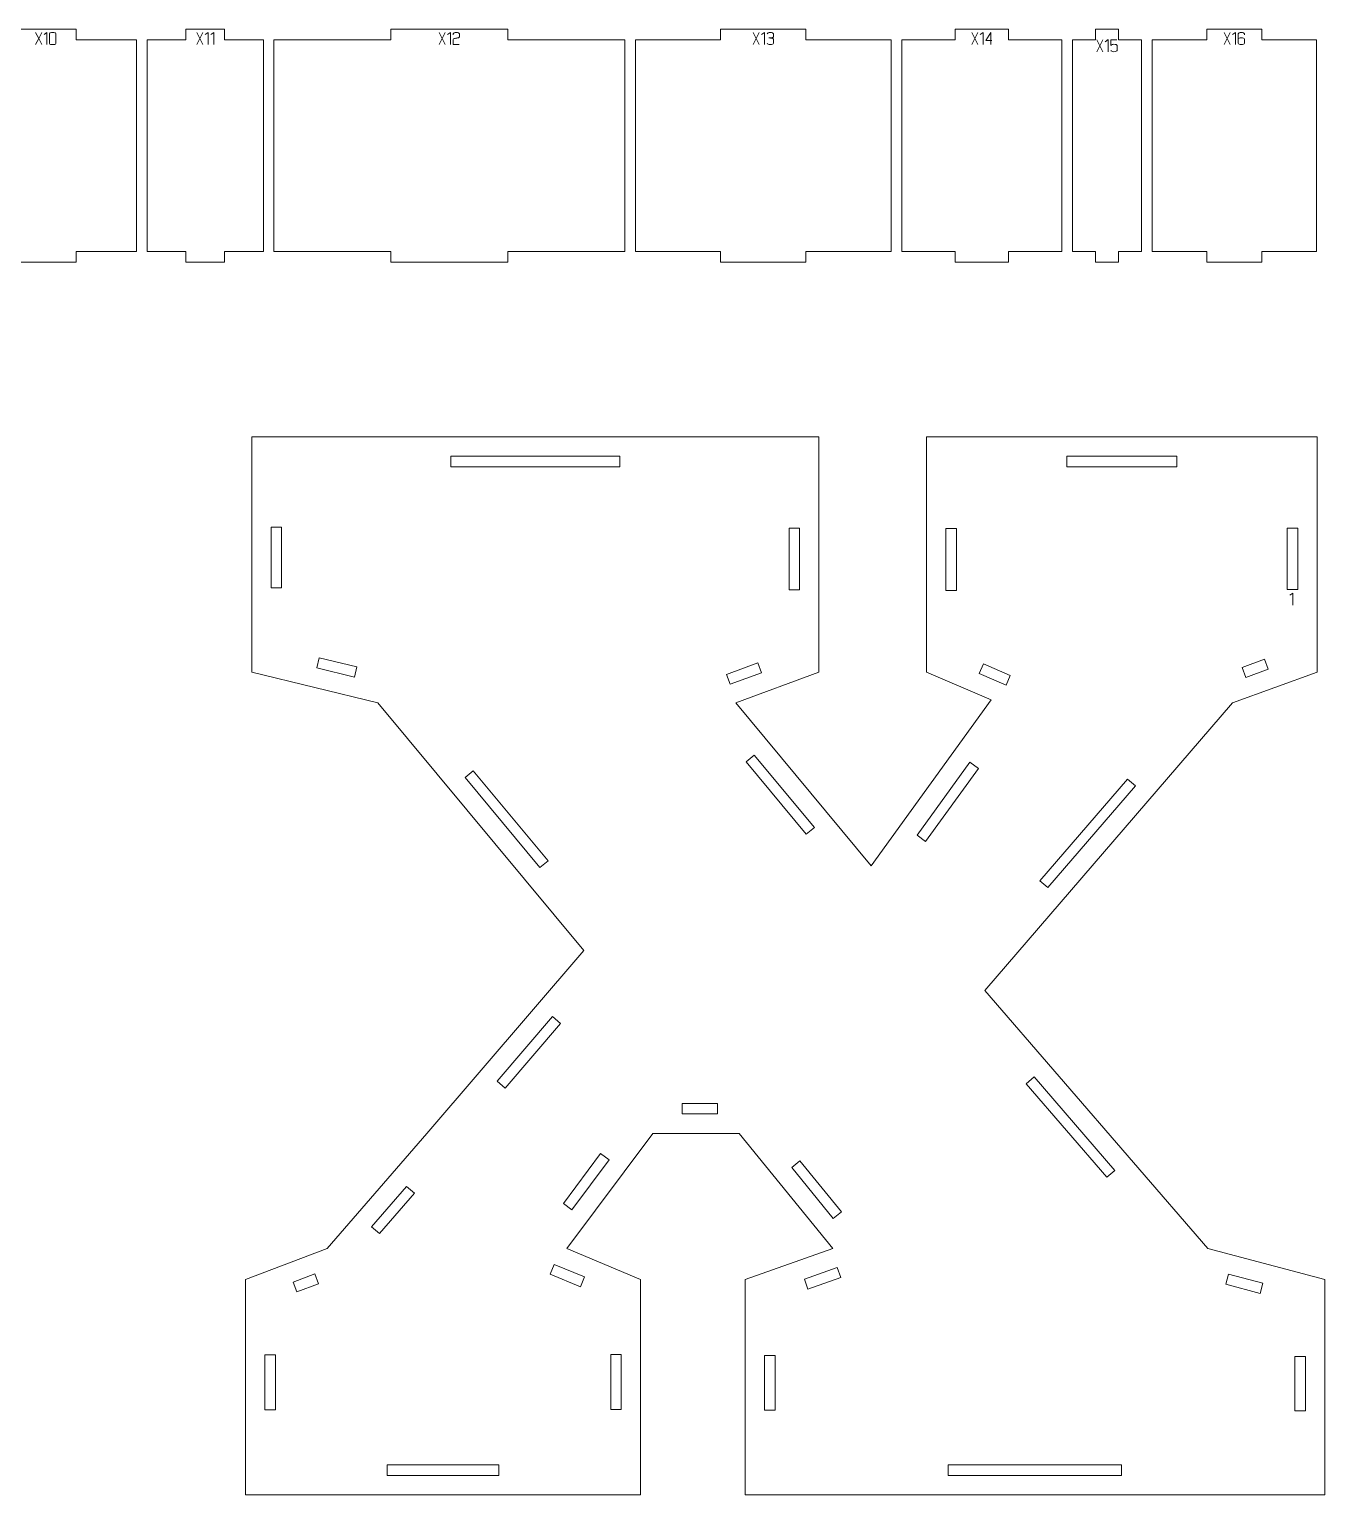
# Model space of a CAD drawing. Header units: centimetres. Extents: x -249 to 275, y -506 to 461.
# Drawn here: x 103.31 to 140.06, y -374.16 to -332.61 of the extents above; entities that cross this region are included whole.
import ezdxf

# ---------------------------------------------------------------- set-up
doc = ezdxf.new("R2010")
doc.units = ezdxf.units.CM
doc.header["$MEASUREMENT"] = 0
doc.layers.add('Capa 1', color=7, linetype='Continuous')

msp = doc.modelspace()

# ---------------------------------------------------------------- linework, layer by layer
at = {"layer": 'Capa 1', "color": 1, "lineweight": 9}
for points, knots in [([(101.20245, -332.90868), (101.20245, -332.90868), (101.20245, -338.90868), (101.20245, -338.90868), (101.20245, -338.90868), (102.92129, -338.90868), (102.92129, -338.90868), (102.92129, -338.90868), (102.92129, -339.20868), (102.92129, -339.20868), (102.92129, -339.20868), (104.64013, -339.20868), (104.64013, -339.20868), (104.64013, -339.20868), (104.64013, -338.90868), (104.64013, -338.90868), (104.64013, -338.90868), (106.35897, -338.90868), (106.35897, -338.90868), (106.35897, -338.90868), (106.35897, -332.90868), (106.35897, -332.90868), (106.35897, -332.90868), (104.64013, -332.90868), (104.64013, -332.90868), (104.64013, -332.90868), (104.64013, -332.60868), (104.64013, -332.60868), (104.64013, -332.60868), (102.92129, -332.60868), (102.92129, -332.60868), (102.92129, -332.60868), (102.92129, -332.90868), (102.92129, -332.90868), (102.92129, -332.90868), (101.20245, -332.90868), (101.20245, -332.90868)], [0, 0, 0, 0, 0.08333333, 0.08333333, 0.08333333, 0.16666667, 0.16666667, 0.16666667, 0.25, 0.25, 0.25, 0.33333333, 0.33333333, 0.33333333, 0.41666667, 0.41666667, 0.41666667, 0.5, 0.5, 0.5, 0.58333333, 0.58333333, 0.58333333, 0.66666667, 0.66666667, 0.66666667, 0.75, 0.75, 0.75, 0.83333333, 0.83333333, 0.83333333, 0.91666667, 0.91666667, 0.91666667, 1, 1, 1, 1]), ([(106.65897, -332.90868), (106.65897, -332.90868), (106.65897, -338.90868), (106.65897, -338.90868), (106.65897, -338.90868), (107.75695, -338.90868), (107.75695, -338.90868), (107.75695, -338.90868), (107.75695, -339.20868), (107.75695, -339.20868), (107.75695, -339.20868), (108.85493, -339.20868), (108.85493, -339.20868), (108.85493, -339.20868), (108.85493, -338.90868), (108.85493, -338.90868), (108.85493, -338.90868), (109.9529, -338.90868), (109.9529, -338.90868), (109.9529, -338.90868), (109.9529, -332.90868), (109.9529, -332.90868), (109.9529, -332.90868), (108.85493, -332.90868), (108.85493, -332.90868), (108.85493, -332.90868), (108.85493, -332.60868), (108.85493, -332.60868), (108.85493, -332.60868), (107.75695, -332.60868), (107.75695, -332.60868), (107.75695, -332.60868), (107.75695, -332.90868), (107.75695, -332.90868), (107.75695, -332.90868), (106.65897, -332.90868), (106.65897, -332.90868)], [0, 0, 0, 0, 0.08333333, 0.08333333, 0.08333333, 0.16666667, 0.16666667, 0.16666667, 0.25, 0.25, 0.25, 0.33333333, 0.33333333, 0.33333333, 0.41666667, 0.41666667, 0.41666667, 0.5, 0.5, 0.5, 0.58333333, 0.58333333, 0.58333333, 0.66666667, 0.66666667, 0.66666667, 0.75, 0.75, 0.75, 0.83333333, 0.83333333, 0.83333333, 0.91666667, 0.91666667, 0.91666667, 1, 1, 1, 1]), ([(110.2529, -332.90868), (110.2529, -332.90868), (110.2529, -338.90868), (110.2529, -338.90868), (110.2529, -338.90868), (113.57022, -338.90868), (113.57022, -338.90868), (113.57022, -338.90868), (113.57022, -339.20868), (113.57022, -339.20868), (113.57022, -339.20868), (116.88753, -339.20868), (116.88753, -339.20868), (116.88753, -339.20868), (116.88753, -338.90868), (116.88753, -338.90868), (116.88753, -338.90868), (120.20484, -338.90868), (120.20484, -338.90868), (120.20484, -338.90868), (120.20484, -332.90868), (120.20484, -332.90868), (120.20484, -332.90868), (116.88753, -332.90868), (116.88753, -332.90868), (116.88753, -332.90868), (116.88753, -332.60868), (116.88753, -332.60868), (116.88753, -332.60868), (113.57022, -332.60868), (113.57022, -332.60868), (113.57022, -332.60868), (113.57022, -332.90868), (113.57022, -332.90868), (113.57022, -332.90868), (110.2529, -332.90868), (110.2529, -332.90868)], [0, 0, 0, 0, 0.08333333, 0.08333333, 0.08333333, 0.16666667, 0.16666667, 0.16666667, 0.25, 0.25, 0.25, 0.33333333, 0.33333333, 0.33333333, 0.41666667, 0.41666667, 0.41666667, 0.5, 0.5, 0.5, 0.58333333, 0.58333333, 0.58333333, 0.66666667, 0.66666667, 0.66666667, 0.75, 0.75, 0.75, 0.83333333, 0.83333333, 0.83333333, 0.91666667, 0.91666667, 0.91666667, 1, 1, 1, 1]), ([(120.50484, -332.90868), (120.50484, -332.90868), (120.50484, -338.90868), (120.50484, -338.90868), (120.50484, -338.90868), (122.92478, -338.90868), (122.92478, -338.90868), (122.92478, -338.90868), (122.92478, -339.20868), (122.92478, -339.20868), (122.92478, -339.20868), (125.34472, -339.20868), (125.34472, -339.20868), (125.34472, -339.20868), (125.34472, -338.90868), (125.34472, -338.90868), (125.34472, -338.90868), (127.76466, -338.90868), (127.76466, -338.90868), (127.76466, -338.90868), (127.76466, -332.90868), (127.76466, -332.90868), (127.76466, -332.90868), (125.34472, -332.90868), (125.34472, -332.90868), (125.34472, -332.90868), (125.34472, -332.60868), (125.34472, -332.60868), (125.34472, -332.60868), (122.92478, -332.60868), (122.92478, -332.60868), (122.92478, -332.60868), (122.92478, -332.90868), (122.92478, -332.90868), (122.92478, -332.90868), (120.50484, -332.90868), (120.50484, -332.90868)], [0, 0, 0, 0, 0.08333333, 0.08333333, 0.08333333, 0.16666667, 0.16666667, 0.16666667, 0.25, 0.25, 0.25, 0.33333333, 0.33333333, 0.33333333, 0.41666667, 0.41666667, 0.41666667, 0.5, 0.5, 0.5, 0.58333333, 0.58333333, 0.58333333, 0.66666667, 0.66666667, 0.66666667, 0.75, 0.75, 0.75, 0.83333333, 0.83333333, 0.83333333, 0.91666667, 0.91666667, 0.91666667, 1, 1, 1, 1]), ([(128.06466, -332.90868), (128.06466, -332.90868), (128.06466, -338.90868), (128.06466, -338.90868), (128.06466, -338.90868), (129.57826, -338.90868), (129.57826, -338.90868), (129.57826, -338.90868), (129.57826, -339.20868), (129.57826, -339.20868), (129.57826, -339.20868), (131.09185, -339.20868), (131.09185, -339.20868), (131.09185, -339.20868), (131.09185, -338.90868), (131.09185, -338.90868), (131.09185, -338.90868), (132.60545, -338.90868), (132.60545, -338.90868), (132.60545, -338.90868), (132.60545, -332.90868), (132.60545, -332.90868), (132.60545, -332.90868), (131.09185, -332.90868), (131.09185, -332.90868), (131.09185, -332.90868), (131.09185, -332.60868), (131.09185, -332.60868), (131.09185, -332.60868), (129.57826, -332.60868), (129.57826, -332.60868), (129.57826, -332.60868), (129.57826, -332.90868), (129.57826, -332.90868), (129.57826, -332.90868), (128.06466, -332.90868), (128.06466, -332.90868)], [0, 0, 0, 0, 0.08333333, 0.08333333, 0.08333333, 0.16666667, 0.16666667, 0.16666667, 0.25, 0.25, 0.25, 0.33333333, 0.33333333, 0.33333333, 0.41666667, 0.41666667, 0.41666667, 0.5, 0.5, 0.5, 0.58333333, 0.58333333, 0.58333333, 0.66666667, 0.66666667, 0.66666667, 0.75, 0.75, 0.75, 0.83333333, 0.83333333, 0.83333333, 0.91666667, 0.91666667, 0.91666667, 1, 1, 1, 1]), ([(132.90545, -332.90868), (132.90545, -332.90868), (132.90545, -338.90868), (132.90545, -338.90868), (132.90545, -338.90868), (133.55726, -338.90868), (133.55726, -338.90868), (133.55726, -338.90868), (133.55726, -339.20868), (133.55726, -339.20868), (133.55726, -339.20868), (134.20907, -339.20868), (134.20907, -339.20868), (134.20907, -339.20868), (134.20907, -338.90868), (134.20907, -338.90868), (134.20907, -338.90868), (134.86089, -338.90868), (134.86089, -338.90868), (134.86089, -338.90868), (134.86089, -332.90868), (134.86089, -332.90868), (134.86089, -332.90868), (134.20907, -332.90868), (134.20907, -332.90868), (134.20907, -332.90868), (134.20907, -332.60868), (134.20907, -332.60868), (134.20907, -332.60868), (133.55726, -332.60868), (133.55726, -332.60868), (133.55726, -332.60868), (133.55726, -332.90868), (133.55726, -332.90868), (133.55726, -332.90868), (132.90545, -332.90868), (132.90545, -332.90868)], [0, 0, 0, 0, 0.08333333, 0.08333333, 0.08333333, 0.16666667, 0.16666667, 0.16666667, 0.25, 0.25, 0.25, 0.33333333, 0.33333333, 0.33333333, 0.41666667, 0.41666667, 0.41666667, 0.5, 0.5, 0.5, 0.58333333, 0.58333333, 0.58333333, 0.66666667, 0.66666667, 0.66666667, 0.75, 0.75, 0.75, 0.83333333, 0.83333333, 0.83333333, 0.91666667, 0.91666667, 0.91666667, 1, 1, 1, 1]), ([(135.16089, -332.90868), (135.16089, -332.90868), (135.16089, -338.90868), (135.16089, -338.90868), (135.16089, -338.90868), (136.71735, -338.90868), (136.71735, -338.90868), (136.71735, -338.90868), (136.71735, -339.20868), (136.71735, -339.20868), (136.71735, -339.20868), (138.27381, -339.20868), (138.27381, -339.20868), (138.27381, -339.20868), (138.27381, -338.90868), (138.27381, -338.90868), (138.27381, -338.90868), (139.83027, -338.90868), (139.83027, -338.90868), (139.83027, -338.90868), (139.83027, -332.90868), (139.83027, -332.90868), (139.83027, -332.90868), (138.27381, -332.90868), (138.27381, -332.90868), (138.27381, -332.90868), (138.27381, -332.60868), (138.27381, -332.60868), (138.27381, -332.60868), (136.71735, -332.60868), (136.71735, -332.60868), (136.71735, -332.60868), (136.71735, -332.90868), (136.71735, -332.90868), (136.71735, -332.90868), (135.16089, -332.90868), (135.16089, -332.90868)], [0, 0, 0, 0, 0.08333333, 0.08333333, 0.08333333, 0.16666667, 0.16666667, 0.16666667, 0.25, 0.25, 0.25, 0.33333333, 0.33333333, 0.33333333, 0.41666667, 0.41666667, 0.41666667, 0.5, 0.5, 0.5, 0.58333333, 0.58333333, 0.58333333, 0.66666667, 0.66666667, 0.66666667, 0.75, 0.75, 0.75, 0.83333333, 0.83333333, 0.83333333, 0.91666667, 0.91666667, 0.91666667, 1, 1, 1, 1]), ([(136.74519, -367.18688), (136.74519, -367.18688), (140.05914, -368.05898), (140.05914, -368.05898), (140.05914, -368.05898), (140.05827, -374.16362), (140.05827, -374.16362), (140.05827, -374.16362), (123.62022, -374.16362), (123.62022, -374.16362), (123.62022, -374.16362), (123.62022, -368.05898), (123.62022, -368.05898), (123.62022, -368.05898), (126.10568, -367.18688), (126.10568, -367.18688), (126.10568, -367.18688), (123.4458, -363.91654), (123.4458, -363.91654), (123.4458, -363.91654), (121.00394, -363.91654), (121.00394, -363.91654), (121.00394, -363.91654), (118.56209, -367.18688), (118.56209, -367.18688), (118.56209, -367.18688), (120.65511, -368.05898), (120.65511, -368.05898), (120.65511, -368.05898), (120.65511, -374.16362), (120.65511, -374.16362), (120.65511, -374.16362), (109.44873, -374.16362), (109.44873, -374.16362), (109.44873, -374.16362), (109.44873, -368.05898), (109.44873, -368.05898), (109.44873, -368.05898), (111.75977, -367.18688), (111.75977, -367.18688), (111.75977, -367.18688), (114.59407, -363.91654), (114.59407, -363.91654), (114.59407, -363.91654), (119.04174, -358.7276), (119.04174, -358.7276), (119.04174, -358.7276), (113.19872, -351.70726), (113.19872, -351.70726), (113.19872, -351.70726), (109.62315, -350.83517), (109.62315, -350.83517), (109.62315, -350.83517), (109.62315, -344.16367), (109.62315, -344.16367), (109.62315, -344.16367), (125.71324, -344.16367), (125.71324, -344.16367), (125.71324, -344.16367), (125.71324, -350.83517), (125.71324, -350.83517), (125.71324, -350.83517), (123.35859, -351.70726), (123.35859, -351.70726), (123.35859, -351.70726), (127.19579, -356.32935), (127.19579, -356.32935), (127.19579, -356.32935), (130.59695, -351.62005), (130.59695, -351.62005), (130.59695, -351.62005), (128.76556, -350.83517), (128.76556, -350.83517), (128.76556, -350.83517), (128.76556, -344.16367), (128.76556, -344.16367), (128.76556, -344.16367), (139.84112, -344.16367), (139.84112, -344.16367), (139.84112, -344.16367), (139.84112, -350.83517), (139.84112, -350.83517), (139.84112, -350.83517), (137.44286, -351.70726), (137.44286, -351.70726), (137.44286, -351.70726), (130.42253, -359.86132), (130.42253, -359.86132), (130.42253, -359.86132), (136.74519, -367.18688), (136.74519, -367.18688)], [0, 0, 0, 0, 0.03333333, 0.03333333, 0.03333333, 0.06666667, 0.06666667, 0.06666667, 0.1, 0.1, 0.1, 0.13333333, 0.13333333, 0.13333333, 0.16666667, 0.16666667, 0.16666667, 0.2, 0.2, 0.2, 0.23333333, 0.23333333, 0.23333333, 0.26666667, 0.26666667, 0.26666667, 0.3, 0.3, 0.3, 0.33333333, 0.33333333, 0.33333333, 0.36666667, 0.36666667, 0.36666667, 0.4, 0.4, 0.4, 0.43333333, 0.43333333, 0.43333333, 0.46666667, 0.46666667, 0.46666667, 0.5, 0.5, 0.5, 0.53333333, 0.53333333, 0.53333333, 0.56666667, 0.56666667, 0.56666667, 0.6, 0.6, 0.6, 0.63333333, 0.63333333, 0.63333333, 0.66666667, 0.66666667, 0.66666667, 0.7, 0.7, 0.7, 0.73333333, 0.73333333, 0.73333333, 0.76666667, 0.76666667, 0.76666667, 0.8, 0.8, 0.8, 0.83333333, 0.83333333, 0.83333333, 0.86666667, 0.86666667, 0.86666667, 0.9, 0.9, 0.9, 0.93333333, 0.93333333, 0.93333333, 0.96666667, 0.96666667, 0.96666667, 1, 1, 1, 1]), ([(115.26936, -345.0122), (115.26936, -345.0122), (120.06703, -345.0122), (120.06703, -345.0122), (120.06703, -345.0122), (120.06703, -344.7122), (120.06703, -344.7122), (120.06703, -344.7122), (115.26936, -344.7122), (115.26936, -344.7122), (115.26936, -344.7122), (115.26936, -345.0122), (115.26936, -345.0122)], [0, 0, 0, 0, 0.25, 0.25, 0.25, 0.5, 0.5, 0.5, 0.75, 0.75, 0.75, 1, 1, 1, 1]), ([(132.74026, -345.0122), (132.74026, -345.0122), (135.86642, -345.0122), (135.86642, -345.0122), (135.86642, -345.0122), (135.86642, -344.7122), (135.86642, -344.7122), (135.86642, -344.7122), (132.74026, -344.7122), (132.74026, -344.7122), (132.74026, -344.7122), (132.74026, -345.0122), (132.74026, -345.0122)], [0, 0, 0, 0, 0.25, 0.25, 0.25, 0.5, 0.5, 0.5, 0.75, 0.75, 0.75, 1, 1, 1, 1]), ([(110.47168, -348.44988), (110.47168, -348.44988), (110.47168, -346.73104), (110.47168, -346.73104), (110.47168, -346.73104), (110.17168, -346.73104), (110.17168, -346.73104), (110.17168, -346.73104), (110.17168, -348.44988), (110.17168, -348.44988), (110.17168, -348.44988), (110.47168, -348.44988), (110.47168, -348.44988)], [0, 0, 0, 0, 0.25, 0.25, 0.25, 0.5, 0.5, 0.5, 0.75, 0.75, 0.75, 1, 1, 1, 1]), ([(124.86471, -346.75633), (124.86471, -346.75633), (124.86471, -348.50045), (124.86471, -348.50045), (124.86471, -348.50045), (125.16471, -348.50045), (125.16471, -348.50045), (125.16471, -348.50045), (125.16471, -346.75633), (125.16471, -346.75633), (125.16471, -346.75633), (124.86471, -346.75633), (124.86471, -346.75633)], [0, 0, 0, 0, 0.25, 0.25, 0.25, 0.5, 0.5, 0.5, 0.75, 0.75, 0.75, 1, 1, 1, 1]), ([(129.61409, -348.52117), (129.61409, -348.52117), (129.61409, -346.76668), (129.61409, -346.76668), (129.61409, -346.76668), (129.31409, -346.76668), (129.31409, -346.76668), (129.31409, -346.76668), (129.31409, -348.52117), (129.31409, -348.52117), (129.31409, -348.52117), (129.61409, -348.52117), (129.61409, -348.52117)], [0, 0, 0, 0, 0.25, 0.25, 0.25, 0.5, 0.5, 0.5, 0.75, 0.75, 0.75, 1, 1, 1, 1]), ([(138.99259, -346.75508), (138.99259, -346.75508), (138.99259, -348.49796), (138.99259, -348.49796), (138.99259, -348.49796), (139.29259, -348.49796), (139.29259, -348.49796), (139.29259, -348.49796), (139.29259, -346.75508), (139.29259, -346.75508), (139.29259, -346.75508), (138.99259, -346.75508), (138.99259, -346.75508)], [0, 0, 0, 0, 0.25, 0.25, 0.25, 0.5, 0.5, 0.5, 0.75, 0.75, 0.75, 1, 1, 1, 1]), ([(112.60509, -350.68907), (112.60509, -350.68907), (111.53839, -350.42889), (111.53839, -350.42889), (111.53839, -350.42889), (111.4673, -350.72035), (111.4673, -350.72035), (111.4673, -350.72035), (112.53401, -350.98052), (112.53401, -350.98052), (112.53401, -350.98052), (112.60509, -350.68907), (112.60509, -350.68907)], [0, 0, 0, 0, 0.25, 0.25, 0.25, 0.5, 0.5, 0.5, 0.75, 0.75, 0.75, 1, 1, 1, 1]), ([(123.97846, -350.57282), (123.97846, -350.57282), (123.09221, -350.90106), (123.09221, -350.90106), (123.09221, -350.90106), (123.1964, -351.18238), (123.1964, -351.18238), (123.1964, -351.18238), (124.08265, -350.85414), (124.08265, -350.85414), (124.08265, -350.85414), (123.97846, -350.57282), (123.97846, -350.57282)], [0, 0, 0, 0, 0.25, 0.25, 0.25, 0.5, 0.5, 0.5, 0.75, 0.75, 0.75, 1, 1, 1, 1]), ([(131.14162, -350.9303), (131.14162, -350.9303), (130.37785, -350.60298), (130.37785, -350.60298), (130.37785, -350.60298), (130.25968, -350.87872), (130.25968, -350.87872), (130.25968, -350.87872), (131.02344, -351.20605), (131.02344, -351.20605), (131.02344, -351.20605), (131.14162, -350.9303), (131.14162, -350.9303)], [0, 0, 0, 0, 0.25, 0.25, 0.25, 0.5, 0.5, 0.5, 0.75, 0.75, 0.75, 1, 1, 1, 1]), ([(138.35587, -350.47237), (138.35587, -350.47237), (137.71915, -350.7039), (137.71915, -350.7039), (137.71915, -350.7039), (137.82167, -350.98584), (137.82167, -350.98584), (137.82167, -350.98584), (138.45839, -350.75431), (138.45839, -350.75431), (138.45839, -350.75431), (138.35587, -350.47237), (138.35587, -350.47237)], [0, 0, 0, 0, 0.25, 0.25, 0.25, 0.5, 0.5, 0.5, 0.75, 0.75, 0.75, 1, 1, 1, 1]), ([(123.64602, -353.38189), (123.64602, -353.38189), (125.35147, -355.43618), (125.35147, -355.43618), (125.35147, -355.43618), (125.58229, -355.24456), (125.58229, -355.24456), (125.58229, -355.24456), (123.87684, -353.19026), (123.87684, -353.19026), (123.87684, -353.19026), (123.64602, -353.38189), (123.64602, -353.38189)], [0, 0, 0, 0, 0.25, 0.25, 0.25, 0.5, 0.5, 0.5, 0.75, 0.75, 0.75, 1, 1, 1, 1]), ([(128.73964, -355.64097), (128.73964, -355.64097), (130.23682, -353.56796), (130.23682, -353.56796), (130.23682, -353.56796), (129.99361, -353.39231), (129.99361, -353.39231), (129.99361, -353.39231), (128.49644, -355.46533), (128.49644, -355.46533), (128.49644, -355.46533), (128.73964, -355.64097), (128.73964, -355.64097)], [0, 0, 0, 0, 0.25, 0.25, 0.25, 0.5, 0.5, 0.5, 0.75, 0.75, 0.75, 1, 1, 1, 1]), ([(118.03029, -356.18592), (118.03029, -356.18592), (115.90815, -353.6362), (115.90815, -353.6362), (115.90815, -353.6362), (115.67757, -353.82811), (115.67757, -353.82811), (115.67757, -353.82811), (117.7997, -356.37784), (117.7997, -356.37784), (117.7997, -356.37784), (118.03029, -356.18592), (118.03029, -356.18592)], [0, 0, 0, 0, 0.25, 0.25, 0.25, 0.5, 0.5, 0.5, 0.75, 0.75, 0.75, 1, 1, 1, 1]), ([(134.46162, -353.86944), (134.46162, -353.86944), (131.97873, -356.75329), (131.97873, -356.75329), (131.97873, -356.75329), (132.20608, -356.94903), (132.20608, -356.94903), (132.20608, -356.94903), (134.68896, -354.06518), (134.68896, -354.06518), (134.68896, -354.06518), (134.46162, -353.86944), (134.46162, -353.86944)], [0, 0, 0, 0, 0.25, 0.25, 0.25, 0.5, 0.5, 0.5, 0.75, 0.75, 0.75, 1, 1, 1, 1]), ([(116.81017, -362.63492), (116.81017, -362.63492), (118.38505, -360.79757), (118.38505, -360.79757), (118.38505, -360.79757), (118.15727, -360.60233), (118.15727, -360.60233), (118.15727, -360.60233), (116.58239, -362.43968), (116.58239, -362.43968), (116.58239, -362.43968), (116.81017, -362.63492), (116.81017, -362.63492)], [0, 0, 0, 0, 0.25, 0.25, 0.25, 0.5, 0.5, 0.5, 0.75, 0.75, 0.75, 1, 1, 1, 1]), ([(131.58945, -362.51201), (131.58945, -362.51201), (133.87665, -365.162), (133.87665, -365.162), (133.87665, -365.162), (134.10376, -364.96599), (134.10376, -364.96599), (134.10376, -364.96599), (131.81656, -362.31599), (131.81656, -362.31599), (131.81656, -362.31599), (131.58945, -362.51201), (131.58945, -362.51201)], [0, 0, 0, 0, 0.25, 0.25, 0.25, 0.5, 0.5, 0.5, 0.75, 0.75, 0.75, 1, 1, 1, 1]), ([(122.83925, -363.06801), (122.83925, -363.06801), (121.82909, -363.06801), (121.82909, -363.06801), (121.82909, -363.06801), (121.82909, -363.36801), (121.82909, -363.36801), (121.82909, -363.36801), (122.83925, -363.36801), (122.83925, -363.36801), (122.83925, -363.36801), (122.83925, -363.06801), (122.83925, -363.06801)], [0, 0, 0, 0, 0.25, 0.25, 0.25, 0.5, 0.5, 0.5, 0.75, 0.75, 0.75, 1, 1, 1, 1]), ([(119.52068, -364.48479), (119.52068, -364.48479), (118.46283, -365.90157), (118.46283, -365.90157), (118.46283, -365.90157), (118.70321, -366.08105), (118.70321, -366.08105), (118.70321, -366.08105), (119.76107, -364.66427), (119.76107, -364.66427), (119.76107, -364.66427), (119.52068, -364.48479), (119.52068, -364.48479)], [0, 0, 0, 0, 0.25, 0.25, 0.25, 0.5, 0.5, 0.5, 0.75, 0.75, 0.75, 1, 1, 1, 1]), ([(126.34915, -366.14146), (126.34915, -366.14146), (125.17271, -364.69502), (125.17271, -364.69502), (125.17271, -364.69502), (124.93997, -364.88431), (124.93997, -364.88431), (124.93997, -364.88431), (126.11642, -366.33076), (126.11642, -366.33076), (126.11642, -366.33076), (126.34915, -366.14146), (126.34915, -366.14146)], [0, 0, 0, 0, 0.25, 0.25, 0.25, 0.5, 0.5, 0.5, 0.75, 0.75, 0.75, 1, 1, 1, 1]), ([(113.25162, -366.76112), (113.25162, -366.76112), (114.24292, -365.61732), (114.24292, -365.61732), (114.24292, -365.61732), (114.01621, -365.42084), (114.01621, -365.42084), (114.01621, -365.42084), (113.02491, -366.56464), (113.02491, -366.56464), (113.02491, -366.56464), (113.25162, -366.76112), (113.25162, -366.76112)], [0, 0, 0, 0, 0.25, 0.25, 0.25, 0.5, 0.5, 0.5, 0.75, 0.75, 0.75, 1, 1, 1, 1]), ([(118.08947, -367.90919), (118.08947, -367.90919), (118.94802, -368.26693), (118.94802, -368.26693), (118.94802, -368.26693), (119.06341, -367.99), (119.06341, -367.99), (119.06341, -367.99), (118.20485, -367.63227), (118.20485, -367.63227), (118.20485, -367.63227), (118.08947, -367.90919), (118.08947, -367.90919)], [0, 0, 0, 0, 0.25, 0.25, 0.25, 0.5, 0.5, 0.5, 0.75, 0.75, 0.75, 1, 1, 1, 1]), ([(125.39891, -368.33412), (125.39891, -368.33412), (126.32907, -368.00775), (126.32907, -368.00775), (126.32907, -368.00775), (126.22975, -367.72467), (126.22975, -367.72467), (126.22975, -367.72467), (125.29958, -368.05104), (125.29958, -368.05104), (125.29958, -368.05104), (125.39891, -368.33412), (125.39891, -368.33412)], [0, 0, 0, 0, 0.25, 0.25, 0.25, 0.5, 0.5, 0.5, 0.75, 0.75, 0.75, 1, 1, 1, 1]), ([(110.9071, -368.41558), (110.9071, -368.41558), (111.51694, -368.18545), (111.51694, -368.18545), (111.51694, -368.18545), (111.41102, -367.90477), (111.41102, -367.90477), (111.41102, -367.90477), (110.80118, -368.1349), (110.80118, -368.1349), (110.80118, -368.1349), (110.9071, -368.41558), (110.9071, -368.41558)], [0, 0, 0, 0, 0.25, 0.25, 0.25, 0.5, 0.5, 0.5, 0.75, 0.75, 0.75, 1, 1, 1, 1]), ([(137.25335, -368.19803), (137.25335, -368.19803), (138.23193, -368.45555), (138.23193, -368.45555), (138.23193, -368.45555), (138.30828, -368.16543), (138.30828, -368.16543), (138.30828, -368.16543), (137.3297, -367.9079), (137.3297, -367.9079), (137.3297, -367.9079), (137.25335, -368.19803), (137.25335, -368.19803)], [0, 0, 0, 0, 0.25, 0.25, 0.25, 0.5, 0.5, 0.5, 0.75, 0.75, 0.75, 1, 1, 1, 1]), ([(110.29726, -371.75863), (110.29726, -371.75863), (110.29726, -370.20217), (110.29726, -370.20217), (110.29726, -370.20217), (109.99726, -370.20217), (109.99726, -370.20217), (109.99726, -370.20217), (109.99726, -371.75863), (109.99726, -371.75863), (109.99726, -371.75863), (110.29726, -371.75863), (110.29726, -371.75863)], [0, 0, 0, 0, 0.25, 0.25, 0.25, 0.5, 0.5, 0.5, 0.75, 0.75, 0.75, 1, 1, 1, 1]), ([(119.80658, -370.18814), (119.80658, -370.18814), (119.80658, -371.75161), (119.80658, -371.75161), (119.80658, -371.75161), (120.10658, -371.75161), (120.10658, -371.75161), (120.10658, -371.75161), (120.10658, -370.18814), (120.10658, -370.18814), (120.10658, -370.18814), (119.80658, -370.18814), (119.80658, -370.18814)], [0, 0, 0, 0, 0.25, 0.25, 0.25, 0.5, 0.5, 0.5, 0.75, 0.75, 0.75, 1, 1, 1, 1]), ([(124.46875, -371.76356), (124.46875, -371.76356), (124.46875, -370.21203), (124.46875, -370.21203), (124.46875, -370.21203), (124.16875, -370.21203), (124.16875, -370.21203), (124.16875, -370.21203), (124.16875, -371.76356), (124.16875, -371.76356), (124.16875, -371.76356), (124.46875, -371.76356), (124.46875, -371.76356)], [0, 0, 0, 0, 0.25, 0.25, 0.25, 0.5, 0.5, 0.5, 0.75, 0.75, 0.75, 1, 1, 1, 1]), ([(139.2103, -370.24708), (139.2103, -370.24708), (139.21008, -371.78109), (139.21008, -371.78109), (139.21008, -371.78109), (139.51008, -371.78113), (139.51008, -371.78113), (139.51008, -371.78113), (139.5103, -370.24713), (139.5103, -370.24713), (139.5103, -370.24713), (139.2103, -370.24708), (139.2103, -370.24708)], [0, 0, 0, 0, 0.25, 0.25, 0.25, 0.5, 0.5, 0.5, 0.75, 0.75, 0.75, 1, 1, 1, 1]), ([(116.63681, -373.31509), (116.63681, -373.31509), (113.46703, -373.31509), (113.46703, -373.31509), (113.46703, -373.31509), (113.46703, -373.61509), (113.46703, -373.61509), (113.46703, -373.61509), (116.63681, -373.61509), (116.63681, -373.61509), (116.63681, -373.61509), (116.63681, -373.31509), (116.63681, -373.31509)], [0, 0, 0, 0, 0.25, 0.25, 0.25, 0.5, 0.5, 0.5, 0.75, 0.75, 0.75, 1, 1, 1, 1]), ([(134.29616, -373.31509), (134.29616, -373.31509), (129.38245, -373.31509), (129.38245, -373.31509), (129.38245, -373.31509), (129.38245, -373.61509), (129.38245, -373.61509), (129.38245, -373.61509), (134.29616, -373.61509), (134.29616, -373.61509), (134.29616, -373.61509), (134.29616, -373.31509), (134.29616, -373.31509)], [0, 0, 0, 0, 0.25, 0.25, 0.25, 0.5, 0.5, 0.5, 0.75, 0.75, 0.75, 1, 1, 1, 1])]:
    msp.add_open_spline(points, degree=3, knots=knots, dxfattribs=at)
at = {"layer": 'Capa 1', "color": 114, "lineweight": 9}
for points, knots in [([(103.5797, -332.87009), (103.5797, -332.87009), (103.66515, -333.04048), (103.66515, -333.04048), (103.66515, -333.04048), (103.5797, -332.87009), (103.5797, -332.87009), (103.5797, -332.87009), (103.49426, -333.04048), (103.49426, -333.04048), (103.49426, -333.04048), (103.5797, -332.87009), (103.5797, -332.87009), (103.5797, -332.87009), (103.49426, -332.6997), (103.49426, -332.6997), (103.49426, -332.6997), (103.5797, -332.87009), (103.5797, -332.87009), (103.5797, -332.87009), (103.66515, -332.6997), (103.66515, -332.6997), (103.66515, -332.6997), (103.5797, -332.87009), (103.5797, -332.87009)], [0, 0, 0, 0, 0.125, 0.125, 0.125, 0.25, 0.25, 0.25, 0.375, 0.375, 0.375, 0.5, 0.5, 0.5, 0.625, 0.625, 0.625, 0.75, 0.75, 0.75, 0.875, 0.875, 0.875, 1, 1, 1, 1]), ([(103.81332, -332.6992), (103.81332, -332.6992), (103.73133, -332.756), (103.73133, -332.756), (103.73133, -332.756), (103.81332, -332.6992), (103.81332, -332.6992), (103.81332, -332.6992), (103.81332, -333.04048), (103.81332, -333.04048), (103.81332, -333.04048), (103.81332, -332.6992), (103.81332, -332.6992)], [0, 0, 0, 0, 0.25, 0.25, 0.25, 0.5, 0.5, 0.5, 0.75, 0.75, 0.75, 1, 1, 1, 1]), ([(103.88937, -333.0148), (103.88937, -333.02533), (103.89785, -333.03225), (103.91481, -333.03554), (103.93176, -333.03883), (103.95292, -333.04048), (103.97827, -333.04048), (104.00362, -333.04048), (104.02478, -333.03883), (104.04174, -333.03554), (104.05869, -333.03225), (104.06717, -333.02533), (104.06717, -333.0148), (104.06717, -333.0148), (104.06717, -332.72587), (104.06717, -332.72587), (104.06717, -332.71534), (104.05869, -332.70834), (104.04174, -332.70488), (104.02478, -332.70142), (104.00362, -332.6997), (103.97827, -332.6997), (103.95292, -332.6997), (103.93176, -332.70142), (103.91481, -332.70488), (103.89785, -332.70834), (103.88937, -332.71534), (103.88937, -332.72587), (103.88937, -332.72587), (103.88937, -333.0148), (103.88937, -333.0148)], [0, 0, 0, 0, 0.1, 0.1, 0.1, 0.2, 0.2, 0.2, 0.3, 0.3, 0.3, 0.4, 0.4, 0.4, 0.5, 0.5, 0.5, 0.6, 0.6, 0.6, 0.7, 0.7, 0.7, 0.8, 0.8, 0.8, 0.9, 0.9, 0.9, 1, 1, 1, 1]), ([(104.06717, -333.0148), (104.06717, -333.02533), (104.05869, -333.03225), (104.04174, -333.03554), (104.02478, -333.03883), (104.00362, -333.04048), (103.97827, -333.04048), (103.95292, -333.04048), (103.93176, -333.03883), (103.91481, -333.03554), (103.89785, -333.03225), (103.88937, -333.02533), (103.88937, -333.0148), (103.88937, -333.0148), (103.88937, -332.72587), (103.88937, -332.72587), (103.88937, -332.71534), (103.89785, -332.70834), (103.91481, -332.70488), (103.93176, -332.70142), (103.95292, -332.6997), (103.97827, -332.6997), (104.00362, -332.6997), (104.02478, -332.70142), (104.04174, -332.70488), (104.05869, -332.70834), (104.06717, -332.71534), (104.06717, -332.72587), (104.06717, -332.72587), (104.06717, -333.0148), (104.06717, -333.0148)], [0, 0, 0, 0, 0.1, 0.1, 0.1, 0.2, 0.2, 0.2, 0.3, 0.3, 0.3, 0.4, 0.4, 0.4, 0.5, 0.5, 0.5, 0.6, 0.6, 0.6, 0.7, 0.7, 0.7, 0.8, 0.8, 0.8, 0.9, 0.9, 0.9, 1, 1, 1, 1]), ([(108.15282, -332.87009), (108.15282, -332.87009), (108.23827, -333.04048), (108.23827, -333.04048), (108.23827, -333.04048), (108.15282, -332.87009), (108.15282, -332.87009), (108.15282, -332.87009), (108.06738, -333.04048), (108.06738, -333.04048), (108.06738, -333.04048), (108.15282, -332.87009), (108.15282, -332.87009), (108.15282, -332.87009), (108.06738, -332.6997), (108.06738, -332.6997), (108.06738, -332.6997), (108.15282, -332.87009), (108.15282, -332.87009), (108.15282, -332.87009), (108.23827, -332.6997), (108.23827, -332.6997), (108.23827, -332.6997), (108.15282, -332.87009), (108.15282, -332.87009)], [0, 0, 0, 0, 0.125, 0.125, 0.125, 0.25, 0.25, 0.25, 0.375, 0.375, 0.375, 0.5, 0.5, 0.5, 0.625, 0.625, 0.625, 0.75, 0.75, 0.75, 0.875, 0.875, 0.875, 1, 1, 1, 1]), ([(108.38644, -332.6992), (108.38644, -332.6992), (108.30445, -332.756), (108.30445, -332.756), (108.30445, -332.756), (108.38644, -332.6992), (108.38644, -332.6992), (108.38644, -332.6992), (108.38644, -333.04048), (108.38644, -333.04048), (108.38644, -333.04048), (108.38644, -332.6992), (108.38644, -332.6992)], [0, 0, 0, 0, 0.25, 0.25, 0.25, 0.5, 0.5, 0.5, 0.75, 0.75, 0.75, 1, 1, 1, 1]), ([(108.54448, -332.6992), (108.54448, -332.6992), (108.46249, -332.756), (108.46249, -332.756), (108.46249, -332.756), (108.54448, -332.6992), (108.54448, -332.6992), (108.54448, -332.6992), (108.54448, -333.04048), (108.54448, -333.04048), (108.54448, -333.04048), (108.54448, -332.6992), (108.54448, -332.6992)], [0, 0, 0, 0, 0.25, 0.25, 0.25, 0.5, 0.5, 0.5, 0.75, 0.75, 0.75, 1, 1, 1, 1]), ([(115.02786, -332.87009), (115.02786, -332.87009), (115.11331, -333.04048), (115.11331, -333.04048), (115.11331, -333.04048), (115.02786, -332.87009), (115.02786, -332.87009), (115.02786, -332.87009), (114.94242, -333.04048), (114.94242, -333.04048), (114.94242, -333.04048), (115.02786, -332.87009), (115.02786, -332.87009), (115.02786, -332.87009), (114.94242, -332.6997), (114.94242, -332.6997), (114.94242, -332.6997), (115.02786, -332.87009), (115.02786, -332.87009), (115.02786, -332.87009), (115.11331, -332.6997), (115.11331, -332.6997), (115.11331, -332.6997), (115.02786, -332.87009), (115.02786, -332.87009)], [0, 0, 0, 0, 0.125, 0.125, 0.125, 0.25, 0.25, 0.25, 0.375, 0.375, 0.375, 0.5, 0.5, 0.5, 0.625, 0.625, 0.625, 0.75, 0.75, 0.75, 0.875, 0.875, 0.875, 1, 1, 1, 1]), ([(115.26148, -332.6992), (115.26148, -332.6992), (115.17949, -332.756), (115.17949, -332.756), (115.17949, -332.756), (115.26148, -332.6992), (115.26148, -332.6992), (115.26148, -332.6992), (115.26148, -333.04048), (115.26148, -333.04048), (115.26148, -333.04048), (115.26148, -332.6992), (115.26148, -332.6992)], [0, 0, 0, 0, 0.25, 0.25, 0.25, 0.5, 0.5, 0.5, 0.75, 0.75, 0.75, 1, 1, 1, 1]), ([(115.33704, -333.04048), (115.33704, -333.04048), (115.33704, -332.89775), (115.33704, -332.89775), (115.33802, -332.8849), (115.34971, -332.87503), (115.3721, -332.86811), (115.38132, -332.86745), (115.39013, -332.86638), (115.39853, -332.8649), (115.40692, -332.86342), (115.4154, -332.86186), (115.42396, -332.86021), (115.43977, -332.85758), (115.45187, -332.85544), (115.46026, -332.85379), (115.46866, -332.85214), (115.47681, -332.85), (115.48471, -332.84737), (115.50512, -332.8398), (115.51533, -332.83008), (115.51533, -332.81823), (115.51533, -332.81823), (115.51533, -332.73773), (115.51533, -332.73773), (115.51533, -332.72719), (115.50685, -332.71822), (115.4899, -332.71081), (115.47294, -332.7034), (115.45178, -332.6997), (115.42643, -332.6997), (115.40108, -332.6997), (115.37992, -332.7034), (115.36297, -332.71081), (115.34601, -332.71822), (115.33753, -332.72719), (115.33753, -332.73773), (115.33753, -332.73773), (115.33753, -332.76193), (115.33753, -332.76193), (115.33753, -332.76193), (115.33753, -332.73773), (115.33753, -332.73773), (115.33753, -332.72719), (115.34601, -332.71822), (115.36297, -332.71081), (115.37992, -332.7034), (115.40108, -332.6997), (115.42643, -332.6997), (115.45178, -332.6997), (115.47294, -332.7034), (115.4899, -332.71081), (115.50685, -332.71822), (115.51533, -332.72719), (115.51533, -332.73773), (115.51533, -332.73773), (115.51533, -332.81823), (115.51533, -332.81823), (115.51533, -332.83008), (115.50512, -332.8398), (115.48471, -332.84737), (115.47681, -332.85), (115.46866, -332.85214), (115.46026, -332.85379), (115.45187, -332.85544), (115.43977, -332.85758), (115.42396, -332.86021), (115.4154, -332.86186), (115.40692, -332.86342), (115.39853, -332.8649), (115.39013, -332.86638), (115.38132, -332.86745), (115.3721, -332.86811), (115.34971, -332.87503), (115.33802, -332.8849), (115.33704, -332.89775), (115.33704, -332.89775), (115.33704, -333.04048), (115.33704, -333.04048), (115.33704, -333.04048), (115.50595, -333.04048), (115.50595, -333.04048), (115.50595, -333.04048), (115.33704, -333.04048), (115.33704, -333.04048)], [0, 0, 0, 0, 0.03571429, 0.03571429, 0.03571429, 0.07142857, 0.07142857, 0.07142857, 0.10714286, 0.10714286, 0.10714286, 0.14285714, 0.14285714, 0.14285714, 0.17857143, 0.17857143, 0.17857143, 0.21428571, 0.21428571, 0.21428571, 0.25, 0.25, 0.25, 0.28571429, 0.28571429, 0.28571429, 0.32142857, 0.32142857, 0.32142857, 0.35714286, 0.35714286, 0.35714286, 0.39285714, 0.39285714, 0.39285714, 0.42857143, 0.42857143, 0.42857143, 0.46428571, 0.46428571, 0.46428571, 0.5, 0.5, 0.5, 0.53571429, 0.53571429, 0.53571429, 0.57142857, 0.57142857, 0.57142857, 0.60714286, 0.60714286, 0.60714286, 0.64285714, 0.64285714, 0.64285714, 0.67857143, 0.67857143, 0.67857143, 0.71428571, 0.71428571, 0.71428571, 0.75, 0.75, 0.75, 0.78571429, 0.78571429, 0.78571429, 0.82142857, 0.82142857, 0.82142857, 0.85714286, 0.85714286, 0.85714286, 0.89285714, 0.89285714, 0.89285714, 0.92857143, 0.92857143, 0.92857143, 0.96428571, 0.96428571, 0.96428571, 1, 1, 1, 1]), ([(123.93374, -332.87009), (123.93374, -332.87009), (124.01919, -333.04048), (124.01919, -333.04048), (124.01919, -333.04048), (123.93374, -332.87009), (123.93374, -332.87009), (123.93374, -332.87009), (123.8483, -333.04048), (123.8483, -333.04048), (123.8483, -333.04048), (123.93374, -332.87009), (123.93374, -332.87009), (123.93374, -332.87009), (123.8483, -332.6997), (123.8483, -332.6997), (123.8483, -332.6997), (123.93374, -332.87009), (123.93374, -332.87009), (123.93374, -332.87009), (124.01919, -332.6997), (124.01919, -332.6997), (124.01919, -332.6997), (123.93374, -332.87009), (123.93374, -332.87009)], [0, 0, 0, 0, 0.125, 0.125, 0.125, 0.25, 0.25, 0.25, 0.375, 0.375, 0.375, 0.5, 0.5, 0.5, 0.625, 0.625, 0.625, 0.75, 0.75, 0.75, 0.875, 0.875, 0.875, 1, 1, 1, 1]), ([(124.16736, -332.6992), (124.16736, -332.6992), (124.08537, -332.756), (124.08537, -332.756), (124.08537, -332.756), (124.16736, -332.6992), (124.16736, -332.6992), (124.16736, -332.6992), (124.16736, -333.04048), (124.16736, -333.04048), (124.16736, -333.04048), (124.16736, -332.6992), (124.16736, -332.6992)], [0, 0, 0, 0, 0.25, 0.25, 0.25, 0.5, 0.5, 0.5, 0.75, 0.75, 0.75, 1, 1, 1, 1]), ([(124.33231, -333.04048), (124.30696, -333.04048), (124.2858, -333.03678), (124.26885, -333.02937), (124.25189, -333.02196), (124.24341, -333.01299), (124.24341, -333.00245), (124.24341, -333.01299), (124.25189, -333.02196), (124.26885, -333.02937), (124.2858, -333.03678), (124.30696, -333.04048), (124.33231, -333.04048), (124.35766, -333.04048), (124.37882, -333.03678), (124.39578, -333.02937), (124.41273, -333.02196), (124.42121, -333.01299), (124.42121, -333.00245), (124.42121, -333.00245), (124.42121, -332.89133), (124.42121, -332.89133), (124.42121, -332.88244), (124.41512, -332.8747), (124.40294, -332.86811), (124.39075, -332.86153), (124.35503, -332.85708), (124.29576, -332.85478), (124.3547, -332.85116), (124.3901, -332.84688), (124.40195, -332.84194), (124.4138, -332.837), (124.42022, -332.82893), (124.42121, -332.81774), (124.42121, -332.81774), (124.42121, -332.73773), (124.42121, -332.73773), (124.42121, -332.72719), (124.41273, -332.71822), (124.39578, -332.71081), (124.37882, -332.7034), (124.35766, -332.6997), (124.33231, -332.6997), (124.30696, -332.6997), (124.2858, -332.7034), (124.26885, -332.71081), (124.25189, -332.71822), (124.24341, -332.72719), (124.24341, -332.73773), (124.24341, -332.72719), (124.25189, -332.71822), (124.26885, -332.71081), (124.2858, -332.7034), (124.30696, -332.6997), (124.33231, -332.6997), (124.35766, -332.6997), (124.37882, -332.7034), (124.39578, -332.71081), (124.41273, -332.71822), (124.42121, -332.72719), (124.42121, -332.73773), (124.42121, -332.73773), (124.42121, -332.81774), (124.42121, -332.81774), (124.42022, -332.82893), (124.4138, -332.837), (124.40195, -332.84194), (124.3901, -332.84688), (124.3547, -332.85116), (124.29576, -332.85478), (124.35503, -332.85708), (124.39075, -332.86153), (124.40294, -332.86811), (124.41512, -332.8747), (124.42121, -332.88244), (124.42121, -332.89133), (124.42121, -332.89133), (124.42121, -333.00245), (124.42121, -333.00245), (124.42121, -333.01299), (124.41273, -333.02196), (124.39578, -333.02937), (124.37882, -333.03678), (124.35766, -333.04048), (124.33231, -333.04048)], [0, 0, 0, 0, 0.03571429, 0.03571429, 0.03571429, 0.07142857, 0.07142857, 0.07142857, 0.10714286, 0.10714286, 0.10714286, 0.14285714, 0.14285714, 0.14285714, 0.17857143, 0.17857143, 0.17857143, 0.21428571, 0.21428571, 0.21428571, 0.25, 0.25, 0.25, 0.28571429, 0.28571429, 0.28571429, 0.32142857, 0.32142857, 0.32142857, 0.35714286, 0.35714286, 0.35714286, 0.39285714, 0.39285714, 0.39285714, 0.42857143, 0.42857143, 0.42857143, 0.46428571, 0.46428571, 0.46428571, 0.5, 0.5, 0.5, 0.53571429, 0.53571429, 0.53571429, 0.57142857, 0.57142857, 0.57142857, 0.60714286, 0.60714286, 0.60714286, 0.64285714, 0.64285714, 0.64285714, 0.67857143, 0.67857143, 0.67857143, 0.71428571, 0.71428571, 0.71428571, 0.75, 0.75, 0.75, 0.78571429, 0.78571429, 0.78571429, 0.82142857, 0.82142857, 0.82142857, 0.85714286, 0.85714286, 0.85714286, 0.89285714, 0.89285714, 0.89285714, 0.92857143, 0.92857143, 0.92857143, 0.96428571, 0.96428571, 0.96428571, 1, 1, 1, 1]), ([(130.137, -332.87009), (130.137, -332.87009), (130.22245, -333.04048), (130.22245, -333.04048), (130.22245, -333.04048), (130.137, -332.87009), (130.137, -332.87009), (130.137, -332.87009), (130.05156, -333.04048), (130.05156, -333.04048), (130.05156, -333.04048), (130.137, -332.87009), (130.137, -332.87009), (130.137, -332.87009), (130.05156, -332.6997), (130.05156, -332.6997), (130.05156, -332.6997), (130.137, -332.87009), (130.137, -332.87009), (130.137, -332.87009), (130.22245, -332.6997), (130.22245, -332.6997), (130.22245, -332.6997), (130.137, -332.87009), (130.137, -332.87009)], [0, 0, 0, 0, 0.125, 0.125, 0.125, 0.25, 0.25, 0.25, 0.375, 0.375, 0.375, 0.5, 0.5, 0.5, 0.625, 0.625, 0.625, 0.75, 0.75, 0.75, 0.875, 0.875, 0.875, 1, 1, 1, 1]), ([(130.37062, -332.6992), (130.37062, -332.6992), (130.28863, -332.756), (130.28863, -332.756), (130.28863, -332.756), (130.37062, -332.6992), (130.37062, -332.6992), (130.37062, -332.6992), (130.37062, -333.04048), (130.37062, -333.04048), (130.37062, -333.04048), (130.37062, -332.6992), (130.37062, -332.6992)], [0, 0, 0, 0, 0.25, 0.25, 0.25, 0.5, 0.5, 0.5, 0.75, 0.75, 0.75, 1, 1, 1, 1]), ([(130.58644, -332.92787), (130.58644, -332.92787), (130.58644, -332.6992), (130.58644, -332.6992), (130.58644, -332.6992), (130.44667, -332.92787), (130.44667, -332.92787), (130.44667, -332.92787), (130.58644, -332.92787), (130.58644, -332.92787)], [0, 0, 0, 0, 0.33333333, 0.33333333, 0.33333333, 0.66666667, 0.66666667, 0.66666667, 1, 1, 1, 1]), ([(130.58644, -332.92787), (130.58644, -332.92787), (130.58644, -333.04048), (130.58644, -333.04048), (130.58644, -333.04048), (130.58644, -332.92787), (130.58644, -332.92787), (130.58644, -332.92787), (130.44667, -332.92787), (130.44667, -332.92787), (130.44667, -332.92787), (130.58644, -332.6992), (130.58644, -332.6992), (130.58644, -332.6992), (130.58644, -332.92787), (130.58644, -332.92787), (130.58644, -332.92787), (130.61854, -332.92787), (130.61854, -332.92787), (130.61854, -332.92787), (130.58644, -332.92787), (130.58644, -332.92787)], [0, 0, 0, 0, 0.14285714, 0.14285714, 0.14285714, 0.28571429, 0.28571429, 0.28571429, 0.42857143, 0.42857143, 0.42857143, 0.57142857, 0.57142857, 0.57142857, 0.71428571, 0.71428571, 0.71428571, 0.85714286, 0.85714286, 0.85714286, 1, 1, 1, 1]), ([(137.29457, -332.87009), (137.29457, -332.87009), (137.38002, -333.04048), (137.38002, -333.04048), (137.38002, -333.04048), (137.29457, -332.87009), (137.29457, -332.87009), (137.29457, -332.87009), (137.20913, -333.04048), (137.20913, -333.04048), (137.20913, -333.04048), (137.29457, -332.87009), (137.29457, -332.87009), (137.29457, -332.87009), (137.20913, -332.6997), (137.20913, -332.6997), (137.20913, -332.6997), (137.29457, -332.87009), (137.29457, -332.87009), (137.29457, -332.87009), (137.38002, -332.6997), (137.38002, -332.6997), (137.38002, -332.6997), (137.29457, -332.87009), (137.29457, -332.87009)], [0, 0, 0, 0, 0.125, 0.125, 0.125, 0.25, 0.25, 0.25, 0.375, 0.375, 0.375, 0.5, 0.5, 0.5, 0.625, 0.625, 0.625, 0.75, 0.75, 0.75, 0.875, 0.875, 0.875, 1, 1, 1, 1]), ([(137.52819, -332.6992), (137.52819, -332.6992), (137.4462, -332.756), (137.4462, -332.756), (137.4462, -332.756), (137.52819, -332.6992), (137.52819, -332.6992), (137.52819, -332.6992), (137.52819, -333.04048), (137.52819, -333.04048), (137.52819, -333.04048), (137.52819, -332.6992), (137.52819, -332.6992)], [0, 0, 0, 0, 0.25, 0.25, 0.25, 0.5, 0.5, 0.5, 0.75, 0.75, 0.75, 1, 1, 1, 1]), ([(137.69314, -333.04048), (137.66779, -333.04048), (137.64663, -333.03678), (137.62968, -333.02937), (137.61272, -333.02196), (137.60424, -333.01299), (137.60424, -333.00245), (137.60424, -333.00245), (137.60424, -332.88737), (137.60424, -332.88737), (137.60424, -332.88737), (137.60424, -332.73773), (137.60424, -332.73773), (137.60424, -332.72719), (137.61272, -332.71822), (137.62968, -332.71081), (137.64663, -332.7034), (137.66779, -332.6997), (137.69314, -332.6997), (137.71849, -332.6997), (137.73965, -332.7034), (137.75661, -332.71081), (137.77356, -332.71822), (137.78204, -332.72719), (137.78204, -332.73773), (137.78204, -332.73773), (137.78204, -332.76538), (137.78204, -332.76538), (137.78204, -332.76538), (137.78204, -332.73773), (137.78204, -332.73773), (137.78204, -332.72719), (137.77356, -332.71822), (137.75661, -332.71081), (137.73965, -332.7034), (137.71849, -332.6997), (137.69314, -332.6997), (137.66779, -332.6997), (137.64663, -332.7034), (137.62968, -332.71081), (137.61272, -332.71822), (137.60424, -332.72719), (137.60424, -332.73773), (137.60424, -332.73773), (137.60424, -332.88737), (137.60424, -332.88737), (137.60424, -332.8775), (137.61453, -332.86869), (137.63511, -332.86095), (137.65569, -332.85321), (137.67503, -332.84934), (137.69314, -332.84934), (137.71849, -332.84934), (137.73965, -332.85305), (137.75661, -332.86046), (137.77356, -332.86787), (137.78204, -332.87684), (137.78204, -332.88737), (137.78204, -332.88737), (137.78204, -333.00245), (137.78204, -333.00245), (137.78204, -333.01299), (137.77356, -333.02196), (137.75661, -333.02937), (137.73965, -333.03678), (137.71849, -333.04048), (137.69314, -333.04048)], [0, 0, 0, 0, 0.04545455, 0.04545455, 0.04545455, 0.09090909, 0.09090909, 0.09090909, 0.13636364, 0.13636364, 0.13636364, 0.18181818, 0.18181818, 0.18181818, 0.22727273, 0.22727273, 0.22727273, 0.27272727, 0.27272727, 0.27272727, 0.31818182, 0.31818182, 0.31818182, 0.36363636, 0.36363636, 0.36363636, 0.40909091, 0.40909091, 0.40909091, 0.45454545, 0.45454545, 0.45454545, 0.5, 0.5, 0.5, 0.54545455, 0.54545455, 0.54545455, 0.59090909, 0.59090909, 0.59090909, 0.63636364, 0.63636364, 0.63636364, 0.68181818, 0.68181818, 0.68181818, 0.72727273, 0.72727273, 0.72727273, 0.77272727, 0.77272727, 0.77272727, 0.81818182, 0.81818182, 0.81818182, 0.86363636, 0.86363636, 0.86363636, 0.90909091, 0.90909091, 0.90909091, 0.95454545, 0.95454545, 0.95454545, 1, 1, 1, 1]), ([(137.60424, -333.00245), (137.60424, -333.01299), (137.61272, -333.02196), (137.62968, -333.02937), (137.64663, -333.03678), (137.66779, -333.04048), (137.69314, -333.04048), (137.71849, -333.04048), (137.73965, -333.03678), (137.75661, -333.02937), (137.77356, -333.02196), (137.78204, -333.01299), (137.78204, -333.00245), (137.78204, -333.00245), (137.78204, -332.88737), (137.78204, -332.88737), (137.78204, -332.87684), (137.77356, -332.86787), (137.75661, -332.86046), (137.73965, -332.85305), (137.71849, -332.84934), (137.69314, -332.84934), (137.67503, -332.84934), (137.65569, -332.85321), (137.63511, -332.86095), (137.61453, -332.86869), (137.60424, -332.8775), (137.60424, -332.88737), (137.60424, -332.88737), (137.60424, -333.00245), (137.60424, -333.00245)], [0, 0, 0, 0, 0.1, 0.1, 0.1, 0.2, 0.2, 0.2, 0.3, 0.3, 0.3, 0.4, 0.4, 0.4, 0.5, 0.5, 0.5, 0.6, 0.6, 0.6, 0.7, 0.7, 0.7, 0.8, 0.8, 0.8, 0.9, 0.9, 0.9, 1, 1, 1, 1]), ([(133.68216, -333.07329), (133.68216, -333.07329), (133.76761, -333.24368), (133.76761, -333.24368), (133.76761, -333.24368), (133.68216, -333.07329), (133.68216, -333.07329), (133.68216, -333.07329), (133.59672, -333.24368), (133.59672, -333.24368), (133.59672, -333.24368), (133.68216, -333.07329), (133.68216, -333.07329), (133.68216, -333.07329), (133.59672, -332.9029), (133.59672, -332.9029), (133.59672, -332.9029), (133.68216, -333.07329), (133.68216, -333.07329), (133.68216, -333.07329), (133.76761, -332.9029), (133.76761, -332.9029), (133.76761, -332.9029), (133.68216, -333.07329), (133.68216, -333.07329)], [0, 0, 0, 0, 0.125, 0.125, 0.125, 0.25, 0.25, 0.25, 0.375, 0.375, 0.375, 0.5, 0.5, 0.5, 0.625, 0.625, 0.625, 0.75, 0.75, 0.75, 0.875, 0.875, 0.875, 1, 1, 1, 1]), ([(133.91578, -332.9024), (133.91578, -332.9024), (133.83379, -332.9592), (133.83379, -332.9592), (133.83379, -332.9592), (133.91578, -332.9024), (133.91578, -332.9024), (133.91578, -332.9024), (133.91578, -333.24368), (133.91578, -333.24368), (133.91578, -333.24368), (133.91578, -332.9024), (133.91578, -332.9024)], [0, 0, 0, 0, 0.25, 0.25, 0.25, 0.5, 0.5, 0.5, 0.75, 0.75, 0.75, 1, 1, 1, 1]), ([(134.08073, -333.24368), (134.05538, -333.24368), (134.03422, -333.23998), (134.01727, -333.23257), (134.00031, -333.22516), (133.99183, -333.21619), (133.99183, -333.20565), (133.99183, -333.21619), (134.00031, -333.22516), (134.01727, -333.23257), (134.03422, -333.23998), (134.05538, -333.24368), (134.08073, -333.24368), (134.10608, -333.24368), (134.12724, -333.23998), (134.1442, -333.23257), (134.16115, -333.22516), (134.16963, -333.21619), (134.16963, -333.20565), (134.16963, -333.20565), (134.16963, -333.07032), (134.16963, -333.07032), (134.16963, -333.05979), (134.16115, -333.05082), (134.1442, -333.04341), (134.12724, -333.036), (134.10608, -333.0323), (134.08073, -333.0323), (134.05768, -333.03427), (134.0399, -333.0369), (134.02739, -333.0402), (134.01488, -333.04349), (134.00302, -333.05353), (133.99183, -333.07032), (133.99183, -333.07032), (133.99183, -332.9029), (133.99183, -332.9029), (133.99183, -332.9029), (134.1637, -332.9029), (134.1637, -332.9029), (134.1637, -332.9029), (133.99183, -332.9029), (133.99183, -332.9029), (133.99183, -332.9029), (133.99183, -333.07032), (133.99183, -333.07032), (134.00302, -333.05353), (134.01488, -333.04349), (134.02739, -333.0402), (134.0399, -333.0369), (134.05768, -333.03427), (134.08073, -333.0323), (134.10608, -333.0323), (134.12724, -333.036), (134.1442, -333.04341), (134.16115, -333.05082), (134.16963, -333.05979), (134.16963, -333.07032), (134.16963, -333.07032), (134.16963, -333.20565), (134.16963, -333.20565), (134.16963, -333.21619), (134.16115, -333.22516), (134.1442, -333.23257), (134.12724, -333.23998), (134.10608, -333.24368), (134.08073, -333.24368)], [0, 0, 0, 0, 0.04545455, 0.04545455, 0.04545455, 0.09090909, 0.09090909, 0.09090909, 0.13636364, 0.13636364, 0.13636364, 0.18181818, 0.18181818, 0.18181818, 0.22727273, 0.22727273, 0.22727273, 0.27272727, 0.27272727, 0.27272727, 0.31818182, 0.31818182, 0.31818182, 0.36363636, 0.36363636, 0.36363636, 0.40909091, 0.40909091, 0.40909091, 0.45454545, 0.45454545, 0.45454545, 0.5, 0.5, 0.5, 0.54545455, 0.54545455, 0.54545455, 0.59090909, 0.59090909, 0.59090909, 0.63636364, 0.63636364, 0.63636364, 0.68181818, 0.68181818, 0.68181818, 0.72727273, 0.72727273, 0.72727273, 0.77272727, 0.77272727, 0.77272727, 0.81818182, 0.81818182, 0.81818182, 0.86363636, 0.86363636, 0.86363636, 0.90909091, 0.90909091, 0.90909091, 0.95454545, 0.95454545, 0.95454545, 1, 1, 1, 1]), ([(139.15481, -348.59788), (139.15481, -348.59788), (139.07282, -348.65468), (139.07282, -348.65468), (139.07282, -348.65468), (139.15481, -348.59788), (139.15481, -348.59788), (139.15481, -348.59788), (139.15481, -348.93916), (139.15481, -348.93916), (139.15481, -348.93916), (139.15481, -348.59788), (139.15481, -348.59788)], [0, 0, 0, 0, 0.25, 0.25, 0.25, 0.5, 0.5, 0.5, 0.75, 0.75, 0.75, 1, 1, 1, 1])]:
    msp.add_open_spline(points, degree=3, knots=knots, dxfattribs=at)

doc.saveas('drawing.dxf')
